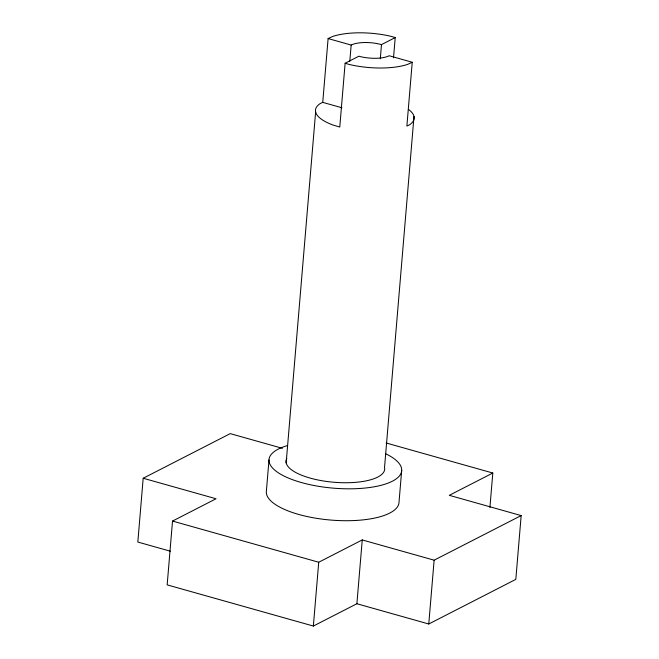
<?xml version="1.0" encoding="UTF-8"?>
<svg xmlns="http://www.w3.org/2000/svg" width="659" height="659" viewBox="0 0 659 659"><rect width="100%" height="100%" fill="white"/><g stroke="black" fill="none" stroke-linecap="round" stroke-linejoin="round"><path stroke-width="0.99" d="M282.414 448.326L230.23 433.63L143.184 478.245L137.83 542.044L170.319 551.196M143.184 478.245L216.045 498.764L172.526 521.071L167.164 584.871L313.363 626.05L356.89 603.743L428.77 623.991L515.816 579.376L521.17 515.577L449.29 495.329L492.808 473.022L489.917 507.455M268.996 459.933L266.318 491.836A66.567 23.09 4.8 0 0 331.774 520.14A66.567 23.09 4.8 0 0 399.016 502.257L401.693 470.353M286.163 462.882L315.628 111.956M408.753 109.616A49.499 17.175 4.8 0 1 409.379 124.905L406.875 126.058L412.237 62.259L389.181 55.76A22.192 7.694 4.8 0 1 358.858 56.213L345.127 63.248L339.772 127.055L332.811 124.963A49.499 17.175 4.8 0 1 320.249 103.529L322.745 102.367L328.108 38.56L332.614 36.467A49.499 17.175 4.8 0 1 391.364 36.418L395.219 37.571L393.514 57.827M349.805 61.262L351.165 45.059L328.108 38.56M313.363 626.05L318.725 562.242L362.244 539.935L434.133 560.183L521.17 515.577M380.301 58.791L381.487 44.614L395.219 37.571M356.89 603.743L362.244 539.935M414 116.47L384.535 467.404A49.499 17.175 4.8 0 1 332.82 482.157A49.499 17.175 4.8 0 1 286.822 458.442M428.77 623.991L434.133 560.183M412.237 62.259L407.732 64.351A49.499 17.175 4.8 0 1 348.982 64.401L345.127 63.248M322.745 102.367L341.963 107.779M386.125 442.972L492.808 473.022M172.526 521.071L318.725 562.242M351.165 45.059A22.192 7.694 4.8 0 1 381.487 44.614M385.803 453.82A66.567 23.09 4.8 0 1 380.235 485.518A66.567 23.09 4.8 0 1 288.131 477.94A66.567 23.09 4.8 0 1 287.044 445.698"/></g></svg>
